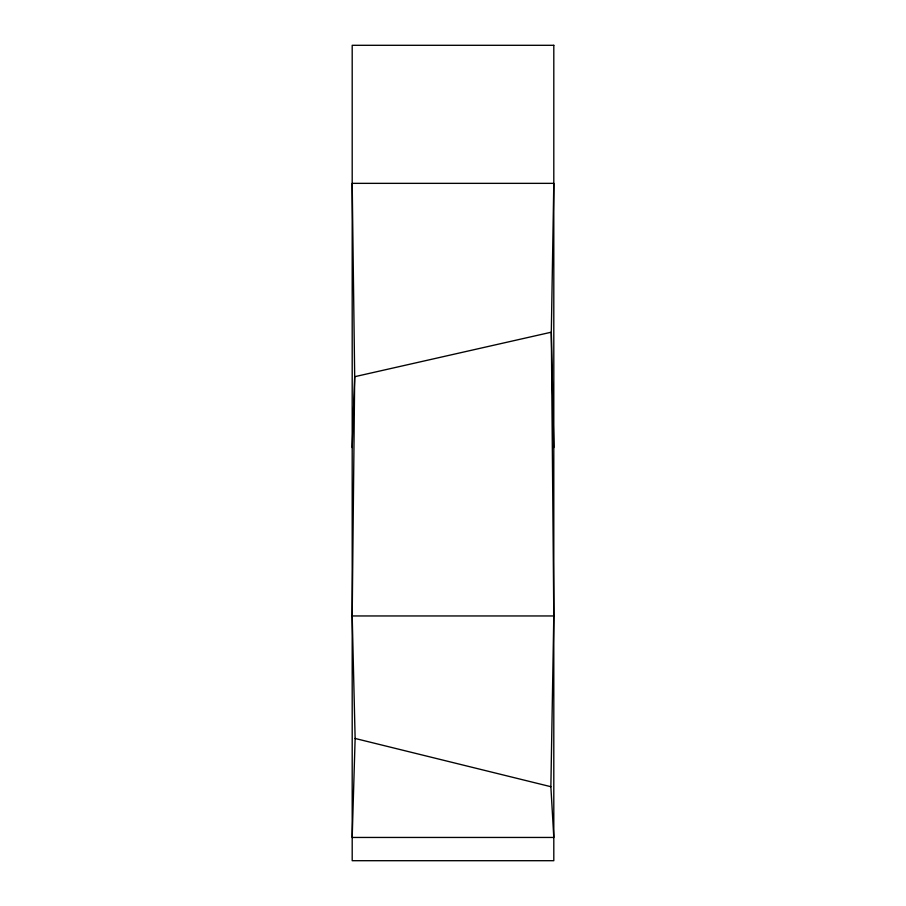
<?xml version="1.0" encoding="UTF-8"?>
<svg xmlns="http://www.w3.org/2000/svg" width="906" height="906" viewBox="0 0 906 906"><rect width="100%" height="100%" fill="white"/><g stroke="black" fill="none" stroke-linecap="round" stroke-linejoin="round"><path stroke-width="1.36" d="M352.196 615.525L355.129 738.469L352.196 837.45L553.804 837.45L550.871 786.702L553.804 615.525M352.196 447.519L354.688 376.703L352.196 183.352L553.804 183.352L551.312 332.196L553.804 615.955L352.196 615.955L354.688 376.703L551.312 332.196L553.804 447.519M355.129 738.469L550.871 786.702M553.804 45.3L352.196 45.3L352.196 860.7L553.804 860.7L553.804 45.3"/></g></svg>
